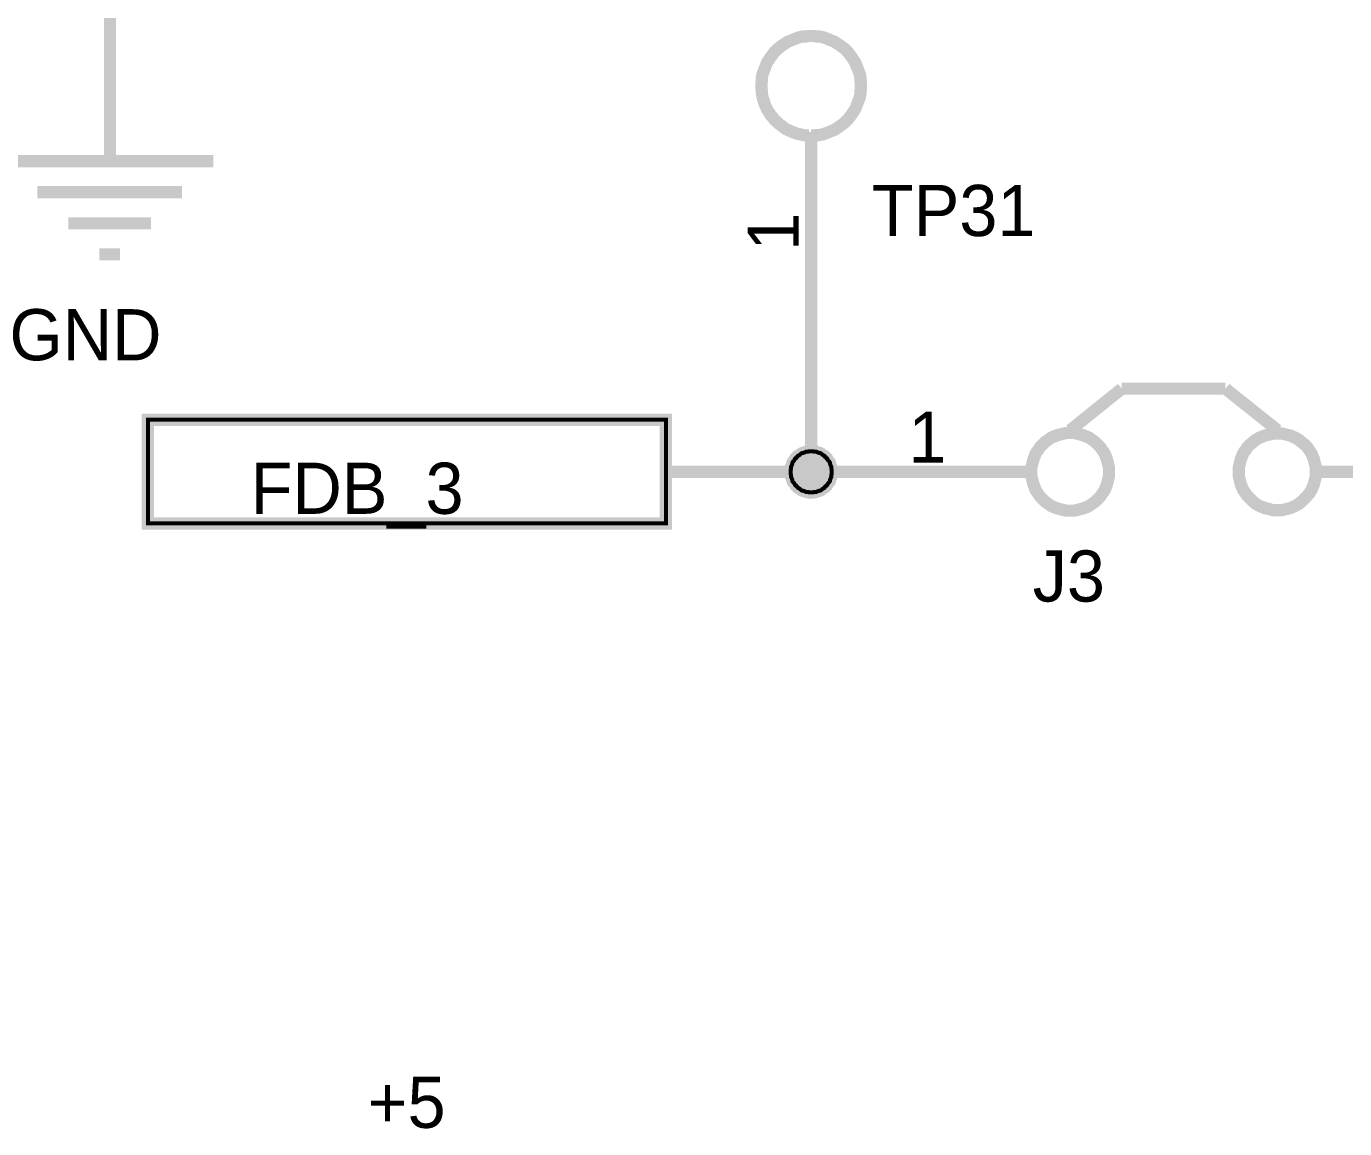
# Model space of a CAD drawing. Header units: millimetres. Extents: x 0 to 800, y 0 to 567.
# Drawn here: x 63.31 to 95.63, y 233.29 to 260.31 of the extents above; entities that cross this region are included whole.
import ezdxf

# ---------------------------------------------------------------- set-up
doc = ezdxf.new("R2010")
doc.units = ezdxf.units.MM
doc.layers.add('Sheet', color=255, linetype='Continuous')

msp = doc.modelspace()

# ---------------------------------------------------------------- linework, layer by layer
at = {"layer": 'Sheet'}
for points, const_width in [([(65.361, 259.546), (65.361, 261.046), (65.361, 273.265)], 0.3), ([(82.552, 260.072), (82.485, 260.072), (82.429, 260.061), (82.362, 260.061), (82.306, 260.05), (82.25, 260.038), (82.194, 260.016), (82.138, 259.994), (82.082, 259.971), (82.026, 259.949), (81.97, 259.926), (81.925, 259.893), (81.869, 259.859), (81.824, 259.826), (81.78, 259.792), (81.735, 259.758), (81.69, 259.714), (81.645, 259.669), (81.612, 259.624), (81.578, 259.579), (81.544, 259.535), (81.511, 259.479), (81.477, 259.434), (81.455, 259.378), (81.432, 259.322), (81.41, 259.266), (81.388, 259.21), (81.365, 259.154), (81.354, 259.098), (81.343, 259.042), (81.343, 258.975), (81.332, 258.919), (81.332, 258.851)], 0.3), ([(83.773, 258.851), (83.773, 258.919), (83.762, 258.975), (83.762, 259.042), (83.751, 259.098), (83.739, 259.154), (83.717, 259.21), (83.695, 259.266), (83.672, 259.322), (83.65, 259.378), (83.627, 259.434), (83.594, 259.479), (83.56, 259.535), (83.527, 259.579), (83.493, 259.624), (83.459, 259.669), (83.415, 259.714), (83.37, 259.758), (83.325, 259.792), (83.28, 259.826), (83.235, 259.859), (83.179, 259.893), (83.135, 259.926), (83.079, 259.949), (83.023, 259.971), (82.967, 259.994), (82.911, 260.016), (82.855, 260.038), (82.799, 260.05), (82.743, 260.061), (82.676, 260.061), (82.62, 260.072), (82.552, 260.072)], 0.3), ([(65.361, 259.546), (65.361, 257.003)], 0.3), ([(81.332, 258.851), (81.332, 258.795), (81.343, 258.728), (81.343, 258.672), (81.354, 258.605), (81.365, 258.549), (81.388, 258.493), (81.399, 258.437), (81.421, 258.381), (81.444, 258.336), (81.466, 258.28), (81.5, 258.224), (81.533, 258.179), (81.556, 258.135), (81.6, 258.09), (81.634, 258.045), (81.668, 258), (81.712, 257.967), (81.757, 257.922), (81.802, 257.888), (81.847, 257.855), (81.892, 257.821), (81.936, 257.787), (81.992, 257.765), (82.037, 257.743), (82.093, 257.72), (82.149, 257.698), (82.205, 257.675), (82.261, 257.664), (82.317, 257.653), (82.373, 257.642), (82.44, 257.631), (82.496, 257.631)], 0.3), ([(82.552, 257.631), (82.62, 257.631), (82.676, 257.642), (82.743, 257.642), (82.799, 257.653), (82.855, 257.664), (82.911, 257.687), (82.967, 257.709), (83.023, 257.731), (83.079, 257.754), (83.135, 257.776), (83.179, 257.81), (83.235, 257.843), (83.28, 257.877), (83.325, 257.911), (83.37, 257.944), (83.415, 257.989), (83.459, 258.034), (83.493, 258.079), (83.527, 258.123), (83.56, 258.168), (83.594, 258.224), (83.627, 258.269), (83.65, 258.325), (83.672, 258.381), (83.695, 258.437), (83.717, 258.493), (83.739, 258.549), (83.751, 258.605), (83.762, 258.661), (83.762, 258.728), (83.773, 258.784), (83.773, 258.851)], 0.3), ([(82.552, 257.72), (82.552, 254.215)], 0.3), ([(62.819, 257.003), (67.892, 257.003)], 0.3), ([(63.58, 256.242), (67.13, 256.242)], 0.3), ([(64.342, 255.48), (66.369, 255.48)], 0.3), ([(65.103, 254.719), (65.607, 254.719)], 0.3), ([(82.552, 254.215), (82.552, 249.388)], 0.3), ([(88.902, 250.407), (90.168, 251.426)], 0.3), ([(90.168, 251.426), (92.71, 251.426)], 0.3), ([(92.71, 251.426), (93.987, 250.407)], 0.3), ([(87.951, 249.388), (87.951, 249.433), (87.951, 249.489), (87.962, 249.533), (87.973, 249.578), (87.984, 249.623), (87.995, 249.668), (88.007, 249.713), (88.029, 249.757), (88.04, 249.802), (88.063, 249.847), (88.085, 249.881), (88.119, 249.925), (88.141, 249.959), (88.163, 249.993), (88.197, 250.026), (88.231, 250.06), (88.264, 250.093), (88.298, 250.127), (88.331, 250.149), (88.365, 250.172), (88.41, 250.205), (88.443, 250.228), (88.488, 250.25), (88.533, 250.261), (88.578, 250.284), (88.622, 250.295), (88.667, 250.306), (88.712, 250.317), (88.757, 250.329), (88.802, 250.34), (88.858, 250.34), (88.902, 250.34)], 0.3), ([(88.902, 250.34), (88.858, 250.34), (88.802, 250.34), (88.757, 250.329), (88.712, 250.317), (88.667, 250.306), (88.622, 250.295), (88.578, 250.284), (88.533, 250.261), (88.488, 250.25), (88.443, 250.228), (88.41, 250.205), (88.365, 250.172), (88.331, 250.149), (88.298, 250.127), (88.264, 250.093), (88.231, 250.06), (88.197, 250.026), (88.163, 249.993), (88.141, 249.959), (88.119, 249.925), (88.085, 249.881), (88.063, 249.847), (88.04, 249.802), (88.029, 249.757), (88.007, 249.713), (87.995, 249.668), (87.984, 249.623), (87.973, 249.578), (87.962, 249.533), (87.951, 249.489), (87.951, 249.433), (87.951, 249.388)], 0.3), ([(88.902, 250.34), (88.902, 250.34)], 0.3), ([(88.902, 250.34), (88.947, 250.34), (89.003, 250.34), (89.048, 250.329), (89.093, 250.317), (89.138, 250.306), (89.182, 250.295), (89.227, 250.284), (89.272, 250.261), (89.317, 250.25), (89.362, 250.228), (89.395, 250.205), (89.44, 250.172), (89.474, 250.149), (89.507, 250.127), (89.541, 250.093), (89.574, 250.06), (89.608, 250.026), (89.642, 249.993), (89.664, 249.959), (89.686, 249.925), (89.72, 249.881), (89.742, 249.847), (89.765, 249.802), (89.776, 249.757), (89.798, 249.713), (89.81, 249.668), (89.821, 249.623), (89.832, 249.578), (89.843, 249.533), (89.854, 249.489), (89.854, 249.433), (89.854, 249.388)], 0.3), ([(89.854, 249.388), (89.854, 249.433), (89.854, 249.489), (89.843, 249.533), (89.832, 249.578), (89.821, 249.623), (89.81, 249.668), (89.798, 249.713), (89.776, 249.757), (89.765, 249.802), (89.742, 249.847), (89.72, 249.881), (89.686, 249.925), (89.664, 249.959), (89.642, 249.993), (89.608, 250.026), (89.574, 250.06), (89.541, 250.093), (89.507, 250.127), (89.474, 250.149), (89.44, 250.172), (89.395, 250.205), (89.362, 250.228), (89.317, 250.25), (89.272, 250.261), (89.227, 250.284), (89.182, 250.295), (89.138, 250.306), (89.093, 250.317), (89.048, 250.329), (89.003, 250.34), (88.947, 250.34), (88.902, 250.34)], 0.3), ([(93.035, 249.388), (93.035, 249.433), (93.035, 249.489), (93.046, 249.533), (93.058, 249.578), (93.069, 249.623), (93.08, 249.668), (93.091, 249.713), (93.114, 249.757), (93.125, 249.802), (93.147, 249.836), (93.17, 249.881), (93.203, 249.914), (93.226, 249.959), (93.248, 249.993), (93.282, 250.026), (93.315, 250.06), (93.349, 250.082), (93.382, 250.116), (93.416, 250.138), (93.45, 250.172), (93.494, 250.194), (93.528, 250.217), (93.573, 250.239), (93.618, 250.25), (93.662, 250.273), (93.707, 250.284), (93.752, 250.295), (93.797, 250.306), (93.842, 250.317), (93.886, 250.329), (93.942, 250.329), (93.987, 250.329)], 0.3), ([(93.987, 250.329), (93.942, 250.329), (93.886, 250.329), (93.842, 250.317), (93.797, 250.306), (93.752, 250.295), (93.707, 250.284), (93.662, 250.273), (93.618, 250.25), (93.573, 250.239), (93.528, 250.217), (93.494, 250.194), (93.45, 250.172), (93.416, 250.138), (93.382, 250.116), (93.349, 250.082), (93.315, 250.06), (93.282, 250.026), (93.248, 249.993), (93.226, 249.959), (93.203, 249.914), (93.17, 249.881), (93.147, 249.836), (93.125, 249.802), (93.114, 249.757), (93.091, 249.713), (93.08, 249.668), (93.069, 249.623), (93.058, 249.578), (93.046, 249.533), (93.035, 249.489), (93.035, 249.433), (93.035, 249.388)], 0.3), ([(93.987, 250.329), (93.987, 250.329)], 0.3), ([(93.987, 250.329), (94.032, 250.329), (94.088, 250.329), (94.133, 250.317), (94.178, 250.306), (94.222, 250.295), (94.267, 250.284), (94.312, 250.273), (94.357, 250.25), (94.39, 250.239), (94.435, 250.217), (94.469, 250.194), (94.513, 250.172), (94.547, 250.138), (94.581, 250.116), (94.614, 250.082), (94.648, 250.06), (94.681, 250.026), (94.715, 249.993), (94.737, 249.959), (94.771, 249.914), (94.793, 249.881), (94.816, 249.836), (94.838, 249.802), (94.849, 249.757), (94.872, 249.713), (94.883, 249.668), (94.894, 249.623), (94.905, 249.578), (94.917, 249.533), (94.928, 249.489), (94.928, 249.433), (94.928, 249.388)], 0.3), ([(94.928, 249.388), (94.928, 249.433), (94.928, 249.489), (94.917, 249.533), (94.905, 249.578), (94.894, 249.623), (94.883, 249.668), (94.872, 249.713), (94.849, 249.757), (94.838, 249.802), (94.816, 249.836), (94.793, 249.881), (94.771, 249.914), (94.737, 249.959), (94.715, 249.993), (94.681, 250.026), (94.648, 250.06), (94.614, 250.082), (94.581, 250.116), (94.547, 250.138), (94.513, 250.172), (94.469, 250.194), (94.435, 250.217), (94.39, 250.239), (94.357, 250.25), (94.312, 250.273), (94.267, 250.284), (94.222, 250.295), (94.178, 250.306), (94.133, 250.317), (94.088, 250.329), (94.032, 250.329), (93.987, 250.329)], 0.3), ([(82.048, 249.388), (82.048, 249.41), (82.048, 249.444), (82.06, 249.466), (82.06, 249.489), (82.06, 249.511), (82.071, 249.533), (82.082, 249.567), (82.093, 249.589), (82.093, 249.612), (82.104, 249.634), (82.116, 249.645), (82.138, 249.668), (82.149, 249.69), (82.16, 249.713), (82.183, 249.724), (82.194, 249.746), (82.216, 249.757), (82.228, 249.78), (82.25, 249.791), (82.272, 249.802), (82.295, 249.825), (82.306, 249.836), (82.328, 249.847), (82.351, 249.847), (82.373, 249.858), (82.407, 249.869), (82.429, 249.881), (82.452, 249.881), (82.474, 249.881), (82.496, 249.892), (82.53, 249.892), (82.552, 249.892)], 0.3), ([(82.048, 249.388), (82.048, 249.41), (82.048, 249.444), (82.06, 249.466), (82.06, 249.489), (82.06, 249.511), (82.071, 249.533), (82.082, 249.567), (82.093, 249.589), (82.093, 249.612), (82.104, 249.634), (82.116, 249.645), (82.138, 249.668), (82.149, 249.69), (82.16, 249.713), (82.183, 249.724), (82.194, 249.746), (82.216, 249.757), (82.228, 249.78), (82.25, 249.791), (82.272, 249.802), (82.295, 249.825), (82.306, 249.836), (82.328, 249.847), (82.351, 249.847), (82.373, 249.858), (82.407, 249.869), (82.429, 249.881), (82.452, 249.881), (82.474, 249.881), (82.496, 249.892), (82.53, 249.892), (82.552, 249.892)], 0.3), ([(82.048, 249.388), (82.048, 249.41), (82.048, 249.444), (82.06, 249.466), (82.06, 249.489), (82.06, 249.511), (82.071, 249.533), (82.082, 249.567), (82.093, 249.589), (82.093, 249.612), (82.104, 249.634), (82.116, 249.645), (82.138, 249.668), (82.149, 249.69), (82.16, 249.713), (82.183, 249.724), (82.194, 249.746), (82.216, 249.757), (82.228, 249.78), (82.25, 249.791), (82.272, 249.802), (82.295, 249.825), (82.306, 249.836), (82.328, 249.847), (82.351, 249.847), (82.373, 249.858), (82.407, 249.869), (82.429, 249.881), (82.452, 249.881), (82.474, 249.881), (82.496, 249.892), (82.53, 249.892), (82.552, 249.892)], 0.3), ([(82.048, 249.388), (82.048, 249.41), (82.048, 249.444), (82.06, 249.466), (82.06, 249.489), (82.06, 249.511), (82.071, 249.533), (82.082, 249.567), (82.093, 249.589), (82.093, 249.612), (82.104, 249.634), (82.116, 249.645), (82.138, 249.668), (82.149, 249.69), (82.16, 249.713), (82.183, 249.724), (82.194, 249.746), (82.216, 249.757), (82.228, 249.78), (82.25, 249.791), (82.272, 249.802), (82.295, 249.825), (82.306, 249.836), (82.328, 249.847), (82.351, 249.847), (82.373, 249.858), (82.407, 249.869), (82.429, 249.881), (82.452, 249.881), (82.474, 249.881), (82.496, 249.892), (82.53, 249.892), (82.552, 249.892)], 0.3), ([(82.048, 249.388), (82.048, 249.41), (82.048, 249.444), (82.06, 249.466), (82.06, 249.489), (82.06, 249.511), (82.071, 249.533), (82.082, 249.567), (82.093, 249.589), (82.093, 249.612), (82.104, 249.634), (82.116, 249.645), (82.138, 249.668), (82.149, 249.69), (82.16, 249.713), (82.183, 249.724), (82.194, 249.746), (82.216, 249.757), (82.228, 249.78), (82.25, 249.791), (82.272, 249.802), (82.295, 249.825), (82.306, 249.836), (82.328, 249.847), (82.351, 249.847), (82.373, 249.858), (82.407, 249.869), (82.429, 249.881), (82.452, 249.881), (82.474, 249.881), (82.496, 249.892), (82.53, 249.892), (82.552, 249.892)], 0.0991), ([(82.048, 249.388), (82.048, 249.41), (82.048, 249.444), (82.06, 249.466), (82.06, 249.489), (82.06, 249.511), (82.071, 249.533), (82.082, 249.567), (82.093, 249.589), (82.093, 249.612), (82.104, 249.634), (82.116, 249.645), (82.138, 249.668), (82.149, 249.69), (82.16, 249.713), (82.183, 249.724), (82.194, 249.746), (82.216, 249.757), (82.228, 249.78), (82.25, 249.791), (82.272, 249.802), (82.295, 249.825), (82.306, 249.836), (82.328, 249.847), (82.351, 249.847), (82.373, 249.858), (82.407, 249.869), (82.429, 249.881), (82.452, 249.881), (82.474, 249.881), (82.496, 249.892), (82.53, 249.892), (82.552, 249.892)], 0.0991), ([(82.048, 249.388), (82.048, 249.41), (82.048, 249.444), (82.06, 249.466), (82.06, 249.489), (82.06, 249.511), (82.071, 249.533), (82.082, 249.567), (82.093, 249.589), (82.093, 249.612), (82.104, 249.634), (82.116, 249.645), (82.138, 249.668), (82.149, 249.69), (82.16, 249.713), (82.183, 249.724), (82.194, 249.746), (82.216, 249.757), (82.228, 249.78), (82.25, 249.791), (82.272, 249.802), (82.295, 249.825), (82.306, 249.836), (82.328, 249.847), (82.351, 249.847), (82.373, 249.858), (82.407, 249.869), (82.429, 249.881), (82.452, 249.881), (82.474, 249.881), (82.496, 249.892), (82.53, 249.892), (82.552, 249.892)], 0.0991), ([(82.048, 249.388), (82.048, 249.41), (82.048, 249.444), (82.06, 249.466), (82.06, 249.489), (82.06, 249.511), (82.071, 249.533), (82.082, 249.567), (82.093, 249.589), (82.093, 249.612), (82.104, 249.634), (82.116, 249.645), (82.138, 249.668), (82.149, 249.69), (82.16, 249.713), (82.183, 249.724), (82.194, 249.746), (82.216, 249.757), (82.228, 249.78), (82.25, 249.791), (82.272, 249.802), (82.295, 249.825), (82.306, 249.836), (82.328, 249.847), (82.351, 249.847), (82.373, 249.858), (82.407, 249.869), (82.429, 249.881), (82.452, 249.881), (82.474, 249.881), (82.496, 249.892), (82.53, 249.892), (82.552, 249.892)], 0.0991), ([(82.552, 249.892), (82.552, 249.892)], 0.3), ([(82.552, 249.892), (82.575, 249.892), (82.608, 249.892), (82.631, 249.881), (82.653, 249.881), (82.676, 249.881), (82.698, 249.869), (82.732, 249.858), (82.754, 249.847), (82.776, 249.847), (82.799, 249.836), (82.81, 249.825), (82.832, 249.802), (82.855, 249.791), (82.877, 249.78), (82.888, 249.757), (82.911, 249.746), (82.922, 249.724), (82.944, 249.713), (82.955, 249.69), (82.967, 249.668), (82.989, 249.645), (83, 249.634), (83.011, 249.612), (83.011, 249.589), (83.023, 249.567), (83.034, 249.533), (83.045, 249.511), (83.045, 249.489), (83.045, 249.466), (83.056, 249.444), (83.056, 249.41), (83.056, 249.388)], 0.3), ([(82.552, 249.892), (82.552, 249.892)], 0.3), ([(82.552, 249.892), (82.575, 249.892), (82.608, 249.892), (82.631, 249.881), (82.653, 249.881), (82.676, 249.881), (82.698, 249.869), (82.732, 249.858), (82.754, 249.847), (82.776, 249.847), (82.799, 249.836), (82.81, 249.825), (82.832, 249.802), (82.855, 249.791), (82.877, 249.78), (82.888, 249.757), (82.911, 249.746), (82.922, 249.724), (82.944, 249.713), (82.955, 249.69), (82.967, 249.668), (82.989, 249.645), (83, 249.634), (83.011, 249.612), (83.011, 249.589), (83.023, 249.567), (83.034, 249.533), (83.045, 249.511), (83.045, 249.489), (83.045, 249.466), (83.056, 249.444), (83.056, 249.41), (83.056, 249.388)], 0.3), ([(82.552, 249.892), (82.552, 249.892)], 0.3), ([(82.552, 249.892), (82.575, 249.892), (82.608, 249.892), (82.631, 249.881), (82.653, 249.881), (82.676, 249.881), (82.698, 249.869), (82.732, 249.858), (82.754, 249.847), (82.776, 249.847), (82.799, 249.836), (82.81, 249.825), (82.832, 249.802), (82.855, 249.791), (82.877, 249.78), (82.888, 249.757), (82.911, 249.746), (82.922, 249.724), (82.944, 249.713), (82.955, 249.69), (82.967, 249.668), (82.989, 249.645), (83, 249.634), (83.011, 249.612), (83.011, 249.589), (83.023, 249.567), (83.034, 249.533), (83.045, 249.511), (83.045, 249.489), (83.045, 249.466), (83.056, 249.444), (83.056, 249.41), (83.056, 249.388)], 0.3), ([(82.552, 249.892), (82.552, 249.892)], 0.3), ([(82.552, 249.892), (82.575, 249.892), (82.608, 249.892), (82.631, 249.881), (82.653, 249.881), (82.676, 249.881), (82.698, 249.869), (82.732, 249.858), (82.754, 249.847), (82.776, 249.847), (82.799, 249.836), (82.81, 249.825), (82.832, 249.802), (82.855, 249.791), (82.877, 249.78), (82.888, 249.757), (82.911, 249.746), (82.922, 249.724), (82.944, 249.713), (82.955, 249.69), (82.967, 249.668), (82.989, 249.645), (83, 249.634), (83.011, 249.612), (83.011, 249.589), (83.023, 249.567), (83.034, 249.533), (83.045, 249.511), (83.045, 249.489), (83.045, 249.466), (83.056, 249.444), (83.056, 249.41), (83.056, 249.388)], 0.3), ([(82.552, 249.892), (82.552, 249.892)], 0.0991), ([(82.552, 249.892), (82.575, 249.892), (82.608, 249.892), (82.631, 249.881), (82.653, 249.881), (82.676, 249.881), (82.698, 249.869), (82.732, 249.858), (82.754, 249.847), (82.776, 249.847), (82.799, 249.836), (82.81, 249.825), (82.832, 249.802), (82.855, 249.791), (82.877, 249.78), (82.888, 249.757), (82.911, 249.746), (82.922, 249.724), (82.944, 249.713), (82.955, 249.69), (82.967, 249.668), (82.989, 249.645), (83, 249.634), (83.011, 249.612), (83.011, 249.589), (83.023, 249.567), (83.034, 249.533), (83.045, 249.511), (83.045, 249.489), (83.045, 249.466), (83.056, 249.444), (83.056, 249.41), (83.056, 249.388)], 0.0991), ([(82.552, 249.892), (82.552, 249.892)], 0.0991), ([(82.552, 249.892), (82.575, 249.892), (82.608, 249.892), (82.631, 249.881), (82.653, 249.881), (82.676, 249.881), (82.698, 249.869), (82.732, 249.858), (82.754, 249.847), (82.776, 249.847), (82.799, 249.836), (82.81, 249.825), (82.832, 249.802), (82.855, 249.791), (82.877, 249.78), (82.888, 249.757), (82.911, 249.746), (82.922, 249.724), (82.944, 249.713), (82.955, 249.69), (82.967, 249.668), (82.989, 249.645), (83, 249.634), (83.011, 249.612), (83.011, 249.589), (83.023, 249.567), (83.034, 249.533), (83.045, 249.511), (83.045, 249.489), (83.045, 249.466), (83.056, 249.444), (83.056, 249.41), (83.056, 249.388)], 0.0991), ([(82.552, 249.892), (82.552, 249.892)], 0.0991), ([(82.552, 249.892), (82.575, 249.892), (82.608, 249.892), (82.631, 249.881), (82.653, 249.881), (82.676, 249.881), (82.698, 249.869), (82.732, 249.858), (82.754, 249.847), (82.776, 249.847), (82.799, 249.836), (82.81, 249.825), (82.832, 249.802), (82.855, 249.791), (82.877, 249.78), (82.888, 249.757), (82.911, 249.746), (82.922, 249.724), (82.944, 249.713), (82.955, 249.69), (82.967, 249.668), (82.989, 249.645), (83, 249.634), (83.011, 249.612), (83.011, 249.589), (83.023, 249.567), (83.034, 249.533), (83.045, 249.511), (83.045, 249.489), (83.045, 249.466), (83.056, 249.444), (83.056, 249.41), (83.056, 249.388)], 0.0991), ([(82.552, 249.892), (82.552, 249.892)], 0.0991), ([(82.552, 249.892), (82.575, 249.892), (82.608, 249.892), (82.631, 249.881), (82.653, 249.881), (82.676, 249.881), (82.698, 249.869), (82.732, 249.858), (82.754, 249.847), (82.776, 249.847), (82.799, 249.836), (82.81, 249.825), (82.832, 249.802), (82.855, 249.791), (82.877, 249.78), (82.888, 249.757), (82.911, 249.746), (82.922, 249.724), (82.944, 249.713), (82.955, 249.69), (82.967, 249.668), (82.989, 249.645), (83, 249.634), (83.011, 249.612), (83.011, 249.589), (83.023, 249.567), (83.034, 249.533), (83.045, 249.511), (83.045, 249.489), (83.045, 249.466), (83.056, 249.444), (83.056, 249.41), (83.056, 249.388)], 0.0991), ([(85.341, 249.388), (82.552, 249.388), (78.991, 249.388)], 0.3), ([(82.552, 248.884), (82.53, 248.884), (82.496, 248.884), (82.474, 248.895), (82.452, 248.895), (82.429, 248.895), (82.407, 248.906), (82.373, 248.917), (82.351, 248.929), (82.328, 248.929), (82.306, 248.94), (82.295, 248.951), (82.272, 248.973), (82.25, 248.985), (82.228, 248.996), (82.216, 249.018), (82.194, 249.029), (82.183, 249.052), (82.16, 249.063), (82.149, 249.085), (82.138, 249.108), (82.116, 249.13), (82.104, 249.141), (82.093, 249.164), (82.093, 249.186), (82.082, 249.209), (82.071, 249.242), (82.06, 249.265), (82.06, 249.287), (82.06, 249.309), (82.048, 249.332), (82.048, 249.365), (82.048, 249.388)], 0.3), ([(82.048, 249.388), (82.048, 249.388)], 0.3), ([(82.552, 248.884), (82.53, 248.884), (82.496, 248.884), (82.474, 248.895), (82.452, 248.895), (82.429, 248.895), (82.407, 248.906), (82.373, 248.917), (82.351, 248.929), (82.328, 248.929), (82.306, 248.94), (82.295, 248.951), (82.272, 248.973), (82.25, 248.985), (82.228, 248.996), (82.216, 249.018), (82.194, 249.029), (82.183, 249.052), (82.16, 249.063), (82.149, 249.085), (82.138, 249.108), (82.116, 249.13), (82.104, 249.141), (82.093, 249.164), (82.093, 249.186), (82.082, 249.209), (82.071, 249.242), (82.06, 249.265), (82.06, 249.287), (82.06, 249.309), (82.048, 249.332), (82.048, 249.365), (82.048, 249.388)], 0.3), ([(82.048, 249.388), (82.048, 249.388)], 0.3), ([(82.552, 248.884), (82.53, 248.884), (82.496, 248.884), (82.474, 248.895), (82.452, 248.895), (82.429, 248.895), (82.407, 248.906), (82.373, 248.917), (82.351, 248.929), (82.328, 248.929), (82.306, 248.94), (82.295, 248.951), (82.272, 248.973), (82.25, 248.985), (82.228, 248.996), (82.216, 249.018), (82.194, 249.029), (82.183, 249.052), (82.16, 249.063), (82.149, 249.085), (82.138, 249.108), (82.116, 249.13), (82.104, 249.141), (82.093, 249.164), (82.093, 249.186), (82.082, 249.209), (82.071, 249.242), (82.06, 249.265), (82.06, 249.287), (82.06, 249.309), (82.048, 249.332), (82.048, 249.365), (82.048, 249.388)], 0.3), ([(82.048, 249.388), (82.048, 249.388)], 0.3), ([(82.552, 248.884), (82.53, 248.884), (82.496, 248.884), (82.474, 248.895), (82.452, 248.895), (82.429, 248.895), (82.407, 248.906), (82.373, 248.917), (82.351, 248.929), (82.328, 248.929), (82.306, 248.94), (82.295, 248.951), (82.272, 248.973), (82.25, 248.985), (82.228, 248.996), (82.216, 249.018), (82.194, 249.029), (82.183, 249.052), (82.16, 249.063), (82.149, 249.085), (82.138, 249.108), (82.116, 249.13), (82.104, 249.141), (82.093, 249.164), (82.093, 249.186), (82.082, 249.209), (82.071, 249.242), (82.06, 249.265), (82.06, 249.287), (82.06, 249.309), (82.048, 249.332), (82.048, 249.365), (82.048, 249.388)], 0.3), ([(82.048, 249.388), (82.048, 249.388)], 0.3), ([(83.056, 249.388), (83.056, 249.365), (83.056, 249.332), (83.045, 249.309), (83.045, 249.287), (83.045, 249.265), (83.034, 249.242), (83.023, 249.209), (83.011, 249.186), (83.011, 249.164), (83, 249.141), (82.989, 249.13), (82.967, 249.108), (82.955, 249.085), (82.944, 249.063), (82.922, 249.052), (82.911, 249.029), (82.888, 249.018), (82.877, 248.996), (82.855, 248.985), (82.832, 248.973), (82.81, 248.951), (82.799, 248.94), (82.776, 248.929), (82.754, 248.929), (82.732, 248.917), (82.698, 248.906), (82.676, 248.895), (82.653, 248.895), (82.631, 248.895), (82.608, 248.884), (82.575, 248.884), (82.552, 248.884)], 0.3), ([(83.056, 249.388), (83.056, 249.365), (83.056, 249.332), (83.045, 249.309), (83.045, 249.287), (83.045, 249.265), (83.034, 249.242), (83.023, 249.209), (83.011, 249.186), (83.011, 249.164), (83, 249.141), (82.989, 249.13), (82.967, 249.108), (82.955, 249.085), (82.944, 249.063), (82.922, 249.052), (82.911, 249.029), (82.888, 249.018), (82.877, 248.996), (82.855, 248.985), (82.832, 248.973), (82.81, 248.951), (82.799, 248.94), (82.776, 248.929), (82.754, 248.929), (82.732, 248.917), (82.698, 248.906), (82.676, 248.895), (82.653, 248.895), (82.631, 248.895), (82.608, 248.884), (82.575, 248.884), (82.552, 248.884)], 0.3), ([(83.056, 249.388), (83.056, 249.365), (83.056, 249.332), (83.045, 249.309), (83.045, 249.287), (83.045, 249.265), (83.034, 249.242), (83.023, 249.209), (83.011, 249.186), (83.011, 249.164), (83, 249.141), (82.989, 249.13), (82.967, 249.108), (82.955, 249.085), (82.944, 249.063), (82.922, 249.052), (82.911, 249.029), (82.888, 249.018), (82.877, 248.996), (82.855, 248.985), (82.832, 248.973), (82.81, 248.951), (82.799, 248.94), (82.776, 248.929), (82.754, 248.929), (82.732, 248.917), (82.698, 248.906), (82.676, 248.895), (82.653, 248.895), (82.631, 248.895), (82.608, 248.884), (82.575, 248.884), (82.552, 248.884)], 0.3), ([(83.056, 249.388), (83.056, 249.365), (83.056, 249.332), (83.045, 249.309), (83.045, 249.287), (83.045, 249.265), (83.034, 249.242), (83.023, 249.209), (83.011, 249.186), (83.011, 249.164), (83, 249.141), (82.989, 249.13), (82.967, 249.108), (82.955, 249.085), (82.944, 249.063), (82.922, 249.052), (82.911, 249.029), (82.888, 249.018), (82.877, 248.996), (82.855, 248.985), (82.832, 248.973), (82.81, 248.951), (82.799, 248.94), (82.776, 248.929), (82.754, 248.929), (82.732, 248.917), (82.698, 248.906), (82.676, 248.895), (82.653, 248.895), (82.631, 248.895), (82.608, 248.884), (82.575, 248.884), (82.552, 248.884)], 0.3), ([(83.056, 249.388), (83.056, 249.388), (83.056, 249.388), (83.056, 249.388), (83.056, 249.388), (83.056, 249.388), (83.056, 249.388), (83.056, 249.388), (83.056, 249.388), (83.056, 249.388), (83.056, 249.388), (83.056, 249.388), (83.056, 249.388), (83.056, 249.388), (83.056, 249.388), (83.056, 249.388), (83.056, 249.388), (83.056, 249.388), (83.056, 249.388), (83.056, 249.388), (83.056, 249.388), (83.056, 249.388), (83.056, 249.388), (83.056, 249.388), (83.056, 249.388), (83.056, 249.388), (83.056, 249.388), (83.056, 249.388), (83.056, 249.388), (83.056, 249.388), (83.056, 249.388), (83.056, 249.388), (83.056, 249.388)], 0.3), ([(83.056, 249.388), (83.056, 249.388)], 0.3), ([(83.056, 249.388), (83.056, 249.388), (83.056, 249.388), (83.056, 249.388), (83.056, 249.388), (83.056, 249.388), (83.056, 249.388), (83.056, 249.388), (83.056, 249.388), (83.056, 249.388), (83.056, 249.388), (83.056, 249.388), (83.056, 249.388), (83.056, 249.388), (83.056, 249.388), (83.056, 249.388), (83.056, 249.388), (83.056, 249.388), (83.056, 249.388), (83.056, 249.388), (83.056, 249.388), (83.056, 249.388), (83.056, 249.388), (83.056, 249.388), (83.056, 249.388), (83.056, 249.388), (83.056, 249.388), (83.056, 249.388), (83.056, 249.388), (83.056, 249.388), (83.056, 249.388), (83.056, 249.388), (83.056, 249.388)], 0.3), ([(83.056, 249.388), (83.056, 249.388)], 0.3), ([(83.056, 249.388), (83.056, 249.388), (83.056, 249.388), (83.056, 249.388), (83.056, 249.388), (83.056, 249.388), (83.056, 249.388), (83.056, 249.388), (83.056, 249.388), (83.056, 249.388), (83.056, 249.388), (83.056, 249.388), (83.056, 249.388), (83.056, 249.388), (83.056, 249.388), (83.056, 249.388), (83.056, 249.388), (83.056, 249.388), (83.056, 249.388), (83.056, 249.388), (83.056, 249.388), (83.056, 249.388), (83.056, 249.388), (83.056, 249.388), (83.056, 249.388), (83.056, 249.388), (83.056, 249.388), (83.056, 249.388), (83.056, 249.388), (83.056, 249.388), (83.056, 249.388), (83.056, 249.388), (83.056, 249.388)], 0.3), ([(83.056, 249.388), (83.056, 249.388)], 0.3), ([(83.056, 249.388), (83.056, 249.388), (83.056, 249.388), (83.056, 249.388), (83.056, 249.388), (83.056, 249.388), (83.056, 249.388), (83.056, 249.388), (83.056, 249.388), (83.056, 249.388), (83.056, 249.388), (83.056, 249.388), (83.056, 249.388), (83.056, 249.388), (83.056, 249.388), (83.056, 249.388), (83.056, 249.388), (83.056, 249.388), (83.056, 249.388), (83.056, 249.388), (83.056, 249.388), (83.056, 249.388), (83.056, 249.388), (83.056, 249.388), (83.056, 249.388), (83.056, 249.388), (83.056, 249.388), (83.056, 249.388), (83.056, 249.388), (83.056, 249.388), (83.056, 249.388), (83.056, 249.388), (83.056, 249.388)], 0.3), ([(83.056, 249.388), (83.056, 249.388)], 0.3), ([(87.85, 249.388), (85.341, 249.388)], 0.3), ([(88.902, 248.436), (88.858, 248.436), (88.802, 248.436), (88.757, 248.447), (88.712, 248.458), (88.667, 248.47), (88.622, 248.481), (88.578, 248.492), (88.533, 248.514), (88.488, 248.526), (88.443, 248.548), (88.41, 248.57), (88.365, 248.604), (88.331, 248.626), (88.298, 248.649), (88.264, 248.682), (88.231, 248.716), (88.197, 248.749), (88.163, 248.783), (88.141, 248.817), (88.119, 248.85), (88.085, 248.895), (88.063, 248.929), (88.04, 248.973), (88.029, 249.018), (88.007, 249.063), (87.995, 249.108), (87.984, 249.153), (87.973, 249.197), (87.962, 249.242), (87.951, 249.287), (87.951, 249.343), (87.951, 249.388)], 0.3), ([(87.951, 249.388), (87.951, 249.388)], 0.3), ([(87.951, 249.388), (87.951, 249.343), (87.951, 249.287), (87.962, 249.242), (87.973, 249.197), (87.984, 249.153), (87.995, 249.108), (88.007, 249.063), (88.029, 249.018), (88.04, 248.973), (88.063, 248.929), (88.085, 248.895), (88.119, 248.85), (88.141, 248.817), (88.163, 248.783), (88.197, 248.749), (88.231, 248.716), (88.264, 248.682), (88.298, 248.649), (88.331, 248.626), (88.365, 248.604), (88.41, 248.57), (88.443, 248.548), (88.488, 248.526), (88.533, 248.514), (88.578, 248.492), (88.622, 248.481), (88.667, 248.47), (88.712, 248.458), (88.757, 248.447), (88.802, 248.436), (88.858, 248.436), (88.902, 248.436)], 0.3), ([(89.854, 249.388), (89.854, 249.343), (89.854, 249.287), (89.843, 249.242), (89.832, 249.197), (89.821, 249.153), (89.81, 249.108), (89.798, 249.063), (89.776, 249.018), (89.765, 248.973), (89.742, 248.929), (89.72, 248.895), (89.686, 248.85), (89.664, 248.817), (89.642, 248.783), (89.608, 248.749), (89.574, 248.716), (89.541, 248.682), (89.507, 248.649), (89.474, 248.626), (89.44, 248.604), (89.395, 248.57), (89.362, 248.548), (89.317, 248.526), (89.272, 248.514), (89.227, 248.492), (89.182, 248.481), (89.138, 248.47), (89.093, 248.458), (89.048, 248.447), (89.003, 248.436), (88.947, 248.436), (88.902, 248.436)], 0.3), ([(88.902, 248.436), (88.947, 248.436), (89.003, 248.436), (89.048, 248.447), (89.093, 248.458), (89.138, 248.47), (89.182, 248.481), (89.227, 248.492), (89.272, 248.514), (89.317, 248.526), (89.362, 248.548), (89.395, 248.57), (89.44, 248.604), (89.474, 248.626), (89.507, 248.649), (89.541, 248.682), (89.574, 248.716), (89.608, 248.749), (89.642, 248.783), (89.664, 248.817), (89.686, 248.85), (89.72, 248.895), (89.742, 248.929), (89.765, 248.973), (89.776, 249.018), (89.798, 249.063), (89.81, 249.108), (89.821, 249.153), (89.832, 249.197), (89.843, 249.242), (89.854, 249.287), (89.854, 249.343), (89.854, 249.388)], 0.3), ([(89.854, 249.388), (89.854, 249.388), (89.854, 249.388), (89.854, 249.388), (89.854, 249.388), (89.854, 249.388), (89.854, 249.388), (89.854, 249.388), (89.854, 249.388), (89.854, 249.388), (89.854, 249.388), (89.854, 249.388), (89.854, 249.388), (89.854, 249.388), (89.854, 249.388), (89.854, 249.388), (89.854, 249.388), (89.854, 249.388), (89.854, 249.388), (89.854, 249.388), (89.854, 249.388), (89.854, 249.388), (89.854, 249.388), (89.854, 249.388), (89.854, 249.388), (89.854, 249.388), (89.854, 249.388), (89.854, 249.388), (89.854, 249.388), (89.854, 249.388), (89.854, 249.388), (89.854, 249.388), (89.854, 249.388)], 0.3), ([(89.854, 249.388), (89.854, 249.388)], 0.3), ([(93.987, 248.447), (93.942, 248.447), (93.886, 248.447), (93.842, 248.458), (93.797, 248.47), (93.752, 248.481), (93.707, 248.492), (93.662, 248.503), (93.618, 248.526), (93.573, 248.537), (93.528, 248.559), (93.494, 248.582), (93.45, 248.604), (93.416, 248.638), (93.382, 248.66), (93.349, 248.694), (93.315, 248.727), (93.282, 248.761), (93.248, 248.794), (93.226, 248.828), (93.203, 248.861), (93.17, 248.906), (93.147, 248.94), (93.125, 248.985), (93.114, 249.018), (93.091, 249.063), (93.08, 249.108), (93.069, 249.153), (93.058, 249.197), (93.046, 249.242), (93.035, 249.287), (93.035, 249.343), (93.035, 249.388)], 0.3), ([(93.035, 249.388), (93.035, 249.388)], 0.3), ([(93.035, 249.388), (93.035, 249.343), (93.035, 249.287), (93.046, 249.242), (93.058, 249.197), (93.069, 249.153), (93.08, 249.108), (93.091, 249.063), (93.114, 249.018), (93.125, 248.985), (93.147, 248.94), (93.17, 248.906), (93.203, 248.861), (93.226, 248.828), (93.248, 248.794), (93.282, 248.761), (93.315, 248.727), (93.349, 248.694), (93.382, 248.66), (93.416, 248.638), (93.45, 248.604), (93.494, 248.582), (93.528, 248.559), (93.573, 248.537), (93.618, 248.526), (93.662, 248.503), (93.707, 248.492), (93.752, 248.481), (93.797, 248.47), (93.842, 248.458), (93.886, 248.447), (93.942, 248.447), (93.987, 248.447)], 0.3), ([(94.928, 249.388), (94.928, 249.343), (94.928, 249.287), (94.917, 249.242), (94.905, 249.197), (94.894, 249.153), (94.883, 249.108), (94.872, 249.063), (94.849, 249.018), (94.838, 248.985), (94.816, 248.94), (94.793, 248.906), (94.771, 248.861), (94.737, 248.828), (94.715, 248.794), (94.681, 248.761), (94.648, 248.727), (94.614, 248.694), (94.581, 248.66), (94.547, 248.638), (94.513, 248.604), (94.469, 248.582), (94.435, 248.559), (94.39, 248.537), (94.357, 248.526), (94.312, 248.503), (94.267, 248.492), (94.222, 248.481), (94.178, 248.47), (94.133, 248.458), (94.088, 248.447), (94.032, 248.447), (93.987, 248.447)], 0.3), ([(93.987, 248.447), (94.032, 248.447), (94.088, 248.447), (94.133, 248.458), (94.178, 248.47), (94.222, 248.481), (94.267, 248.492), (94.312, 248.503), (94.357, 248.526), (94.39, 248.537), (94.435, 248.559), (94.469, 248.582), (94.513, 248.604), (94.547, 248.638), (94.581, 248.66), (94.614, 248.694), (94.648, 248.727), (94.681, 248.761), (94.715, 248.794), (94.737, 248.828), (94.771, 248.861), (94.793, 248.906), (94.816, 248.94), (94.838, 248.985), (94.849, 249.018), (94.872, 249.063), (94.883, 249.108), (94.894, 249.153), (94.905, 249.197), (94.917, 249.242), (94.928, 249.287), (94.928, 249.343), (94.928, 249.388)], 0.3), ([(94.928, 249.388), (94.928, 249.388), (94.928, 249.388), (94.928, 249.388), (94.928, 249.388), (94.928, 249.388), (94.928, 249.388), (94.928, 249.388), (94.928, 249.388), (94.928, 249.388), (94.928, 249.388), (94.928, 249.388), (94.928, 249.388), (94.928, 249.388), (94.928, 249.388), (94.928, 249.388), (94.928, 249.388), (94.928, 249.388), (94.928, 249.388), (94.928, 249.388), (94.928, 249.388), (94.928, 249.388), (94.928, 249.388), (94.928, 249.388), (94.928, 249.388), (94.928, 249.388), (94.928, 249.388), (94.928, 249.388), (94.928, 249.388), (94.928, 249.388), (94.928, 249.388), (94.928, 249.388), (94.928, 249.388)], 0.3), ([(94.928, 249.388), (94.928, 249.388)], 0.3), ([(95.04, 249.388), (97.537, 249.388)], 0.3), ([(82.552, 248.884), (82.53, 248.884), (82.496, 248.884), (82.474, 248.895), (82.452, 248.895), (82.429, 248.895), (82.407, 248.906), (82.373, 248.917), (82.351, 248.929), (82.328, 248.929), (82.306, 248.94), (82.295, 248.951), (82.272, 248.973), (82.25, 248.985), (82.228, 248.996), (82.216, 249.018), (82.194, 249.029), (82.183, 249.052), (82.16, 249.063), (82.149, 249.085), (82.138, 249.108), (82.116, 249.13), (82.104, 249.141), (82.093, 249.164), (82.093, 249.186), (82.082, 249.209), (82.071, 249.242), (82.06, 249.265), (82.06, 249.287), (82.06, 249.309), (82.048, 249.332), (82.048, 249.365), (82.048, 249.388)], 0.0991), ([(82.048, 249.388), (82.048, 249.388)], 0.0991), ([(82.552, 248.884), (82.53, 248.884), (82.496, 248.884), (82.474, 248.895), (82.452, 248.895), (82.429, 248.895), (82.407, 248.906), (82.373, 248.917), (82.351, 248.929), (82.328, 248.929), (82.306, 248.94), (82.295, 248.951), (82.272, 248.973), (82.25, 248.985), (82.228, 248.996), (82.216, 249.018), (82.194, 249.029), (82.183, 249.052), (82.16, 249.063), (82.149, 249.085), (82.138, 249.108), (82.116, 249.13), (82.104, 249.141), (82.093, 249.164), (82.093, 249.186), (82.082, 249.209), (82.071, 249.242), (82.06, 249.265), (82.06, 249.287), (82.06, 249.309), (82.048, 249.332), (82.048, 249.365), (82.048, 249.388)], 0.0991), ([(82.048, 249.388), (82.048, 249.388)], 0.0991), ([(82.552, 248.884), (82.53, 248.884), (82.496, 248.884), (82.474, 248.895), (82.452, 248.895), (82.429, 248.895), (82.407, 248.906), (82.373, 248.917), (82.351, 248.929), (82.328, 248.929), (82.306, 248.94), (82.295, 248.951), (82.272, 248.973), (82.25, 248.985), (82.228, 248.996), (82.216, 249.018), (82.194, 249.029), (82.183, 249.052), (82.16, 249.063), (82.149, 249.085), (82.138, 249.108), (82.116, 249.13), (82.104, 249.141), (82.093, 249.164), (82.093, 249.186), (82.082, 249.209), (82.071, 249.242), (82.06, 249.265), (82.06, 249.287), (82.06, 249.309), (82.048, 249.332), (82.048, 249.365), (82.048, 249.388)], 0.0991), ([(82.048, 249.388), (82.048, 249.388)], 0.0991), ([(82.552, 248.884), (82.53, 248.884), (82.496, 248.884), (82.474, 248.895), (82.452, 248.895), (82.429, 248.895), (82.407, 248.906), (82.373, 248.917), (82.351, 248.929), (82.328, 248.929), (82.306, 248.94), (82.295, 248.951), (82.272, 248.973), (82.25, 248.985), (82.228, 248.996), (82.216, 249.018), (82.194, 249.029), (82.183, 249.052), (82.16, 249.063), (82.149, 249.085), (82.138, 249.108), (82.116, 249.13), (82.104, 249.141), (82.093, 249.164), (82.093, 249.186), (82.082, 249.209), (82.071, 249.242), (82.06, 249.265), (82.06, 249.287), (82.06, 249.309), (82.048, 249.332), (82.048, 249.365), (82.048, 249.388)], 0.0991), ([(82.048, 249.388), (82.048, 249.388)], 0.0991), ([(83.056, 249.388), (83.056, 249.365), (83.056, 249.332), (83.045, 249.309), (83.045, 249.287), (83.045, 249.265), (83.034, 249.242), (83.023, 249.209), (83.011, 249.186), (83.011, 249.164), (83, 249.141), (82.989, 249.13), (82.967, 249.108), (82.955, 249.085), (82.944, 249.063), (82.922, 249.052), (82.911, 249.029), (82.888, 249.018), (82.877, 248.996), (82.855, 248.985), (82.832, 248.973), (82.81, 248.951), (82.799, 248.94), (82.776, 248.929), (82.754, 248.929), (82.732, 248.917), (82.698, 248.906), (82.676, 248.895), (82.653, 248.895), (82.631, 248.895), (82.608, 248.884), (82.575, 248.884), (82.552, 248.884)], 0.0991), ([(83.056, 249.388), (83.056, 249.365), (83.056, 249.332), (83.045, 249.309), (83.045, 249.287), (83.045, 249.265), (83.034, 249.242), (83.023, 249.209), (83.011, 249.186), (83.011, 249.164), (83, 249.141), (82.989, 249.13), (82.967, 249.108), (82.955, 249.085), (82.944, 249.063), (82.922, 249.052), (82.911, 249.029), (82.888, 249.018), (82.877, 248.996), (82.855, 248.985), (82.832, 248.973), (82.81, 248.951), (82.799, 248.94), (82.776, 248.929), (82.754, 248.929), (82.732, 248.917), (82.698, 248.906), (82.676, 248.895), (82.653, 248.895), (82.631, 248.895), (82.608, 248.884), (82.575, 248.884), (82.552, 248.884)], 0.0991), ([(83.056, 249.388), (83.056, 249.365), (83.056, 249.332), (83.045, 249.309), (83.045, 249.287), (83.045, 249.265), (83.034, 249.242), (83.023, 249.209), (83.011, 249.186), (83.011, 249.164), (83, 249.141), (82.989, 249.13), (82.967, 249.108), (82.955, 249.085), (82.944, 249.063), (82.922, 249.052), (82.911, 249.029), (82.888, 249.018), (82.877, 248.996), (82.855, 248.985), (82.832, 248.973), (82.81, 248.951), (82.799, 248.94), (82.776, 248.929), (82.754, 248.929), (82.732, 248.917), (82.698, 248.906), (82.676, 248.895), (82.653, 248.895), (82.631, 248.895), (82.608, 248.884), (82.575, 248.884), (82.552, 248.884)], 0.0991), ([(83.056, 249.388), (83.056, 249.365), (83.056, 249.332), (83.045, 249.309), (83.045, 249.287), (83.045, 249.265), (83.034, 249.242), (83.023, 249.209), (83.011, 249.186), (83.011, 249.164), (83, 249.141), (82.989, 249.13), (82.967, 249.108), (82.955, 249.085), (82.944, 249.063), (82.922, 249.052), (82.911, 249.029), (82.888, 249.018), (82.877, 248.996), (82.855, 248.985), (82.832, 248.973), (82.81, 248.951), (82.799, 248.94), (82.776, 248.929), (82.754, 248.929), (82.732, 248.917), (82.698, 248.906), (82.676, 248.895), (82.653, 248.895), (82.631, 248.895), (82.608, 248.884), (82.575, 248.884), (82.552, 248.884)], 0.0991), ([(83.056, 249.388), (83.056, 249.388), (83.056, 249.388), (83.056, 249.388), (83.056, 249.388), (83.056, 249.388), (83.056, 249.388), (83.056, 249.388), (83.056, 249.388), (83.056, 249.388), (83.056, 249.388), (83.056, 249.388), (83.056, 249.388), (83.056, 249.388), (83.056, 249.388), (83.056, 249.388), (83.056, 249.388), (83.056, 249.388), (83.056, 249.388), (83.056, 249.388), (83.056, 249.388), (83.056, 249.388), (83.056, 249.388), (83.056, 249.388), (83.056, 249.388), (83.056, 249.388), (83.056, 249.388), (83.056, 249.388), (83.056, 249.388), (83.056, 249.388), (83.056, 249.388), (83.056, 249.388), (83.056, 249.388)], 0.0991), ([(83.056, 249.388), (83.056, 249.388)], 0.0991), ([(83.056, 249.388), (83.056, 249.388), (83.056, 249.388), (83.056, 249.388), (83.056, 249.388), (83.056, 249.388), (83.056, 249.388), (83.056, 249.388), (83.056, 249.388), (83.056, 249.388), (83.056, 249.388), (83.056, 249.388), (83.056, 249.388), (83.056, 249.388), (83.056, 249.388), (83.056, 249.388), (83.056, 249.388), (83.056, 249.388), (83.056, 249.388), (83.056, 249.388), (83.056, 249.388), (83.056, 249.388), (83.056, 249.388), (83.056, 249.388), (83.056, 249.388), (83.056, 249.388), (83.056, 249.388), (83.056, 249.388), (83.056, 249.388), (83.056, 249.388), (83.056, 249.388), (83.056, 249.388), (83.056, 249.388)], 0.0991), ([(83.056, 249.388), (83.056, 249.388)], 0.0991), ([(83.056, 249.388), (83.056, 249.388), (83.056, 249.388), (83.056, 249.388), (83.056, 249.388), (83.056, 249.388), (83.056, 249.388), (83.056, 249.388), (83.056, 249.388), (83.056, 249.388), (83.056, 249.388), (83.056, 249.388), (83.056, 249.388), (83.056, 249.388), (83.056, 249.388), (83.056, 249.388), (83.056, 249.388), (83.056, 249.388), (83.056, 249.388), (83.056, 249.388), (83.056, 249.388), (83.056, 249.388), (83.056, 249.388), (83.056, 249.388), (83.056, 249.388), (83.056, 249.388), (83.056, 249.388), (83.056, 249.388), (83.056, 249.388), (83.056, 249.388), (83.056, 249.388), (83.056, 249.388), (83.056, 249.388)], 0.0991), ([(83.056, 249.388), (83.056, 249.388)], 0.0991), ([(83.056, 249.388), (83.056, 249.388), (83.056, 249.388), (83.056, 249.388), (83.056, 249.388), (83.056, 249.388), (83.056, 249.388), (83.056, 249.388), (83.056, 249.388), (83.056, 249.388), (83.056, 249.388), (83.056, 249.388), (83.056, 249.388), (83.056, 249.388), (83.056, 249.388), (83.056, 249.388), (83.056, 249.388), (83.056, 249.388), (83.056, 249.388), (83.056, 249.388), (83.056, 249.388), (83.056, 249.388), (83.056, 249.388), (83.056, 249.388), (83.056, 249.388), (83.056, 249.388), (83.056, 249.388), (83.056, 249.388), (83.056, 249.388), (83.056, 249.388), (83.056, 249.388), (83.056, 249.388), (83.056, 249.388)], 0.0991), ([(83.056, 249.388), (83.056, 249.388)], 0.0991), ([(88.902, 248.436), (88.902, 248.436)], 0.3), ([(93.987, 248.447), (93.987, 248.447)], 0.3)]:
    msp.add_lwpolyline(points, dxfattribs=dict(at, const_width=const_width))
for points, const_width in [([(66.29, 248.122), (66.29, 250.665), (78.991, 250.665), (78.991, 248.122), (66.29, 248.122)], 0.3), ([(66.29, 250.665), (66.29, 248.122), (78.991, 248.122), (78.991, 250.665), (66.29, 250.665), (66.29, 250.665)], 0.0991)]:
    msp.add_lwpolyline(points, close=True, dxfattribs=dict(at, const_width=const_width))
at = {"layer": 'Sheet', "const_width": 0.508}
msp.add_lwpolyline([(82.293, 249.394, 1), (82.801, 249.394, 1)], format="xyb", close=True, dxfattribs=at)

# ---------------------------------------------------------------- texts
at = {"layer": 'Sheet'}
for s, height, p in [('TP31', 1.2543, (84.042, 255.167)), ('GND', 1.2543, (62.897, 252.121)), ('1', 1.254, (84.938, 249.612)), ('FDB_3', 1.2543, (68.81, 248.358)), ('J3', 1.2543, (87.984, 246.207)), ('+5', 1.2543, (71.677, 233.306))]:
    msp.add_text(s, height=height, dxfattribs=at).set_placement(p)
msp.add_text('1', height=1.254, rotation=90, dxfattribs=at).set_placement((82.25, 254.808))

doc.saveas('drawing.dxf')
